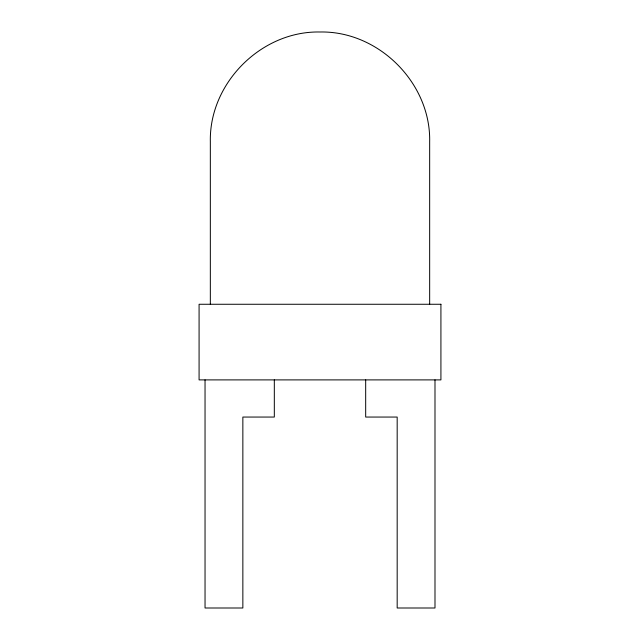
<?xml version="1.0" encoding="UTF-8"?>
<svg xmlns="http://www.w3.org/2000/svg" width="640" height="640" viewBox="0 0 640 640"><rect width="100%" height="100%" fill="white"/><g stroke="black" fill="none" stroke-linecap="round" stroke-linejoin="round"><path stroke-width="0.96" d="M434.992 379.896L434.992 608L397.176 608L397.176 417.056L365.68 417.056L365.68 379.896M429.664 304.264L429.664 141.664C430.896 83.048 378.616 30.768 320 32C261.384 30.768 209.104 83.048 210.336 141.664L210.336 304.264M274.32 379.896L274.32 417.056L242.856 417.056L242.856 608L205.04 608L205.04 379.896M440.92 304.264L199.08 304.264L199.08 379.896L440.92 379.896L440.92 304.264"/></g></svg>
